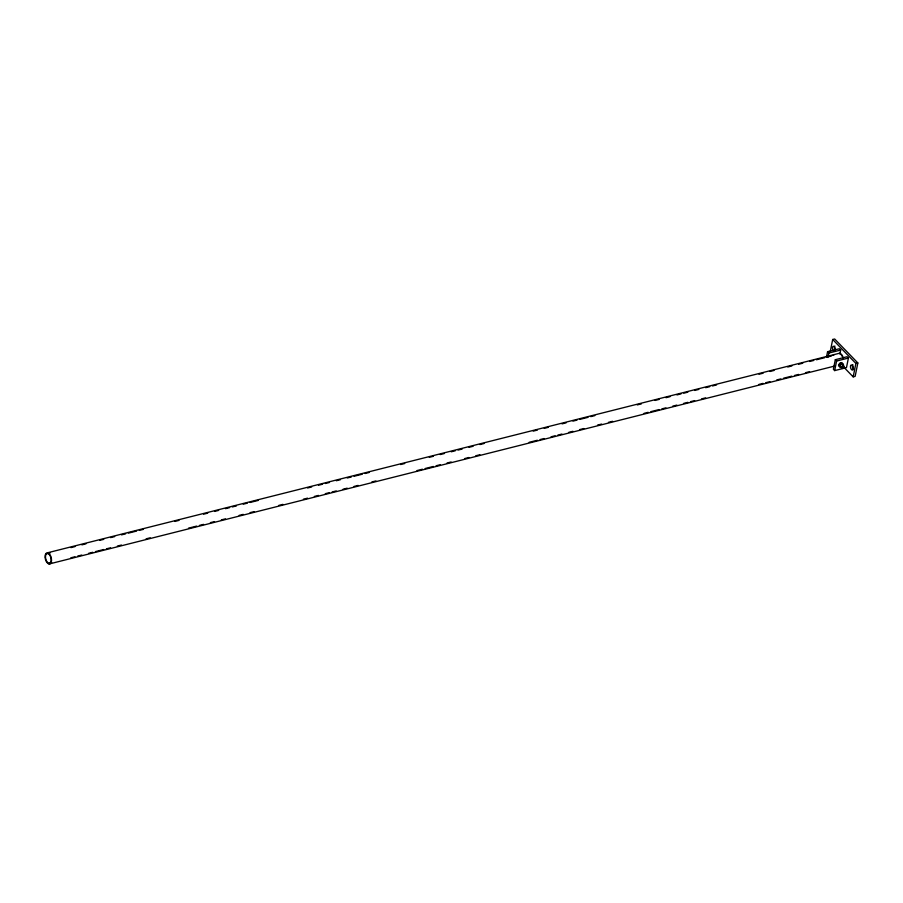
<?xml version="1.0" encoding="UTF-8"?>
<svg xmlns="http://www.w3.org/2000/svg" width="903" height="903" viewBox="0 0 903 903"><rect width="100%" height="100%" fill="white"/><g stroke="black" fill="none" stroke-linecap="round" stroke-linejoin="round"><path stroke-width="1.35" d="M826.471 357.17L827.577 351.707L839.384 348.727L840.67 350.059L839.846 354.157M828.028 357.136L828.864 353.039L827.577 351.707M830.252 351.549L832.69 339.483L834.654 338.986L857.85 362.961L855.152 376.37L853.177 376.867L844.474 367.871M835.309 359.699L833.379 369.271L834.665 370.602L846.472 367.623L848.402 358.051L847.116 356.719L835.309 359.699L836.596 361.031L834.665 370.602M853.177 376.867L855.886 363.457L832.69 339.483M828.864 353.039L840.67 350.059M47.566 552.783L839.621 353.208A5.757 3.025 75.9 0 1 843.357 358.322M47.656 553.483L50.387 552.794M70.908 547.624L75.017 546.586M81.857 544.859L85.954 543.832M99.635 540.378L103.743 539.351M110.584 537.624L114.692 536.585M121.521 534.869L125.63 533.831M128.361 533.142L136.579 531.077M139.31 530.388L143.419 529.35M174.877 521.426L178.986 520.388M203.604 514.191L207.713 513.152M214.553 511.425L218.65 510.398M225.49 508.671L229.599 507.633M232.331 506.944L236.439 505.917M243.279 504.19L247.377 503.152M250.12 502.463L258.326 500.397M307.573 487.992L311.67 486.954M318.511 485.227L322.619 484.2M325.351 483.511L329.46 482.473M336.3 480.746L340.408 479.719M347.249 477.992L351.346 476.965M354.089 476.265L362.295 474.199M365.026 473.511L369.135 472.483M400.593 464.548L404.702 463.521M429.32 457.313L433.429 456.275M440.269 454.559L444.366 453.52M451.207 451.793L455.315 450.766M458.047 450.078L462.155 449.039M468.996 447.312L473.093 446.285M479.933 444.558L484.042 443.52M533.289 431.115L537.398 430.076M544.238 428.361L548.335 427.322M562.016 423.879L566.125 422.841M572.965 421.114L577.062 420.087M579.805 419.398L588.011 417.333M590.743 416.633L594.851 415.606M637.258 404.916L641.356 403.889M655.036 400.435L659.145 399.408M665.985 397.681L670.082 396.643M676.923 394.927L681.031 393.889M683.763 393.2L687.872 392.162M694.712 390.446L698.809 389.407M705.649 387.68L709.758 386.653M712.49 385.965L716.598 384.926M759.005 374.237L763.114 373.21M769.954 371.483L774.052 370.444M787.732 367.002L791.841 365.963M798.681 364.248L802.778 363.209M809.619 361.482L813.727 360.455M816.459 359.766L824.665 357.701M827.408 357.001L831.505 355.974M836.596 361.031L848.402 358.051M48.965 563.314A5.046 2.641 75.9 0 0 50.376 556.293A5.046 2.641 75.9 0 0 45.59 555.582A5.046 2.641 75.9 0 0 48.965 563.314L51.708 562.625M70.852 557.794L74.96 556.767M77.692 556.079L81.801 555.04M88.641 553.313L92.738 552.286M95.481 551.598L103.687 549.521M106.419 548.832L110.527 547.805M117.367 546.078L121.465 545.04M146.094 538.843L150.203 537.804M188.501 528.153L196.707 526.088M199.45 525.399L203.547 524.361M210.388 522.634L214.496 521.607M221.337 519.88L225.434 518.853M239.114 515.399L243.223 514.371M250.063 512.644L254.161 511.606M278.79 505.409L282.887 504.371M303.408 499.201L307.517 498.163M314.357 496.447L318.454 495.408M325.294 493.681L329.403 492.654M332.135 491.966L336.243 490.927M343.084 489.2L347.192 488.173M354.021 486.446L358.13 485.408M371.81 481.965L375.919 480.927M416.949 470.587L422.423 469.21M425.166 468.522L433.372 466.456M436.104 465.767L440.212 464.729M447.053 463.002L451.15 461.975M464.831 458.521L468.939 457.494M475.779 455.767L479.877 454.74M529.124 442.323L537.341 440.258M540.073 439.569L544.17 438.531M551.011 436.815L555.119 435.777M557.851 435.088L561.959 434.05M568.8 432.334L572.908 431.295M579.749 429.568L583.846 428.541M597.526 425.087L601.635 424.06M608.475 422.333L612.573 421.295M644.042 413.371L648.14 412.332M650.882 411.644L659.088 409.578M661.82 408.89L665.929 407.851M672.769 406.136L676.866 405.097M683.706 403.37L687.815 402.343M690.547 401.654L694.655 400.616M701.496 398.9L705.593 397.862M758.949 384.418L763.058 383.38M765.789 382.691L769.898 381.664M776.727 379.937L780.835 378.899M783.567 378.21L791.784 376.145M794.516 375.456L798.624 374.418M805.465 372.702L809.562 371.664M49.055 564.014A5.757 3.025 75.9 0 0 50.67 556A5.757 3.025 75.9 0 0 45.195 555.176A5.757 3.025 75.9 0 0 49.055 564.014L834.282 366.155M842.217 366.923A1.434 0.903 -44.1 0 0 842.894 368.39A1.434 0.903 -44.1 0 0 844.271 366.404A1.434 0.903 -44.1 0 0 842.217 366.923L840.151 367.555L839.474 366.087L840.84 364.112L842.883 363.593L843.56 365.06M855.886 363.457L857.85 362.961M842.601 364.056L841.923 362.588L839.869 363.108L838.503 365.094L839.18 366.55M841.19 354.766A5.046 2.641 75.9 0 1 842.443 356.719M833.492 350.962A2.619 1.377 75.9 0 1 832.498 347.384A2.619 1.377 75.9 0 1 834.338 346.741A2.619 1.377 75.9 0 1 835.331 350.319M834.801 349.45A2.619 1.377 75.9 0 1 834.869 346.03M853.493 369.113A2.619 1.377 75.9 0 1 852.906 364.677M839.226 365.546A1.671 1.05 -44.1 0 1 840.095 363.582A1.671 1.05 -44.1 0 1 841.878 363.604M833.085 355.24A1.671 1.05 -44.1 0 1 833.74 355.251M839.643 364.259A1.434 0.903 -44.1 0 1 840.162 363.728M840.783 363.424A1.434 0.903 -44.1 0 1 841.336 363.435M841.28 366.72A1.434 0.903 -44.1 0 1 840.332 365.873A1.434 0.903 -44.1 0 1 841.754 364.428A1.434 0.903 -44.1 0 1 842.702 365.275M850.536 366.031A2.619 1.377 75.9 0 0 852.297 370.061A2.619 1.377 75.9 0 0 853.03 366.404A2.619 1.377 75.9 0 0 850.536 366.031"/></g></svg>
